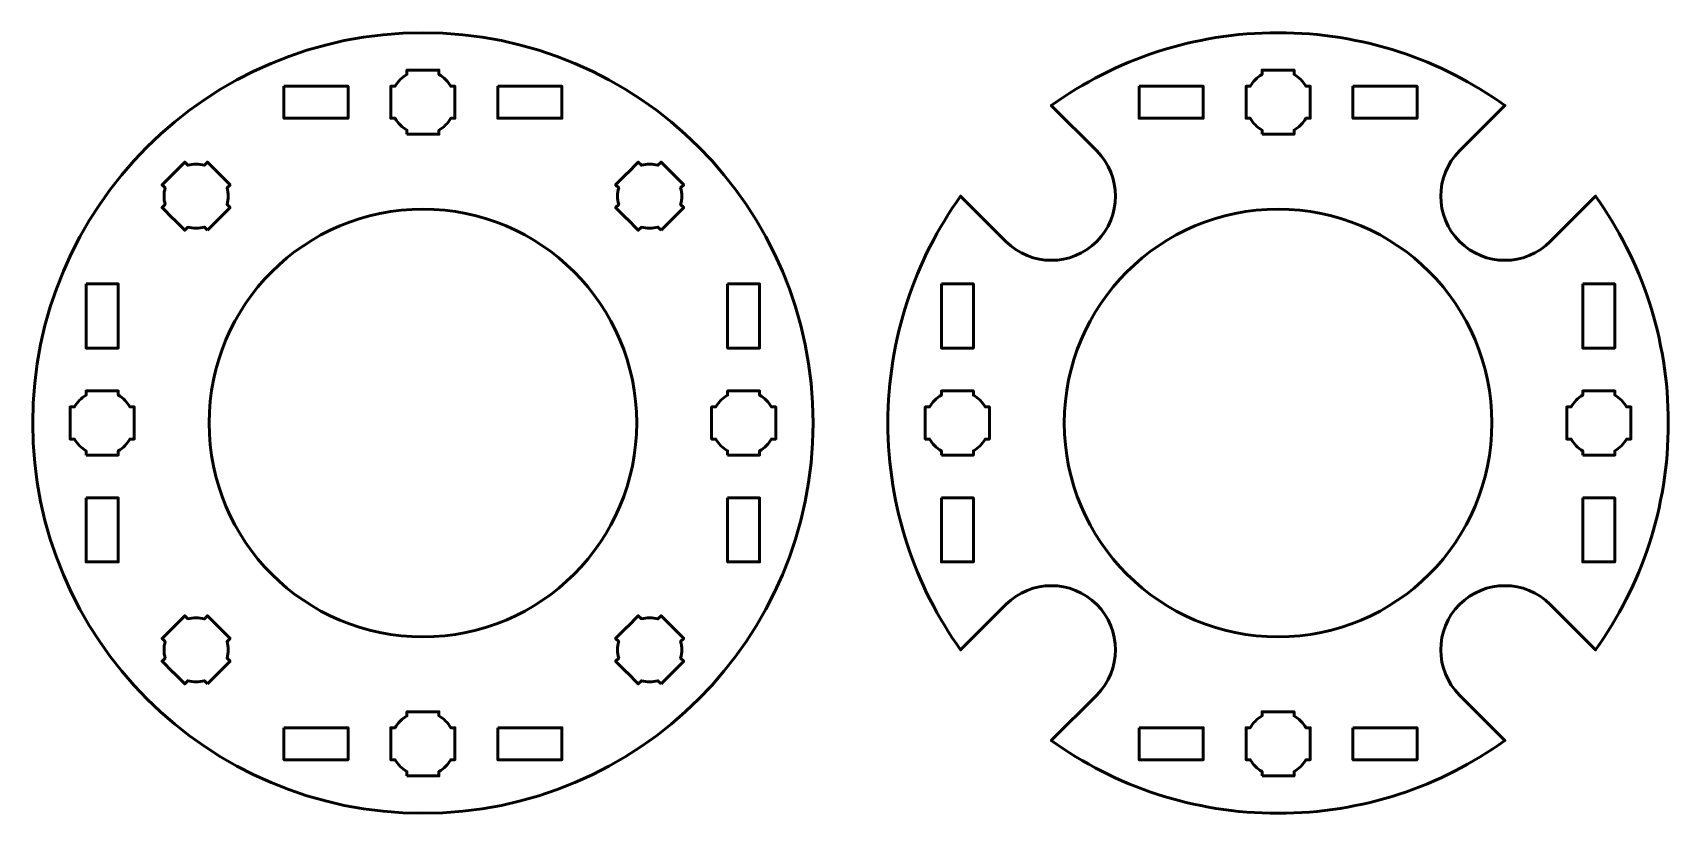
# Model space of a CAD drawing. Header units: centimetres. Extents: x -211 to 242, y -245 to 228.
# Drawn here: x -107.65 to -92.35, y -215.65 to -208.35 of the extents above; entities that cross this region are included whole.
import ezdxf

# ---------------------------------------------------------------- set-up
doc = ezdxf.new("R2010")
doc.units = ezdxf.units.CM
doc.header["$MEASUREMENT"] = 0
doc.layers.add('Layer 1', color=7, linetype='Continuous')

msp = doc.modelspace()

# ---------------------------------------------------------------- linework, layer by layer
at = {"layer": 'Layer 1', "color": 250, "lineweight": 53}
msp.add_ellipse((-104, -212), major_axis=(0, 3.65), ratio=1, dxfattribs=at)
for points, knots in [([(-95.99997, -208.35), (-95.20879, -208.35), (-94.47639, -208.60196), (-93.87845, -209.02988), (-93.87845, -209.02988), (-93.87845, -209.02988), (-94.30296, -209.4544), (-94.30296, -209.4544), (-94.30296, -209.4544), (-94.53724, -209.68867), (-94.53724, -210.06865), (-94.30296, -210.30292), (-94.30296, -210.30292), (-94.06869, -210.5372), (-93.68871, -210.5372), (-93.45444, -210.30292), (-93.45444, -210.30292), (-93.45444, -210.30292), (-93.02992, -209.87841), (-93.02992, -209.87841), (-93.02992, -209.87841), (-92.60196, -210.47634), (-92.35, -211.2088), (-92.35, -212.00002), (-92.35, -212.00002), (-92.35, -212.79121), (-92.60197, -213.52363), (-93.0299, -214.12157), (-93.0299, -214.12157), (-93.0299, -214.12157), (-93.45444, -213.69704), (-93.45444, -213.69704), (-93.45444, -213.69704), (-93.68871, -213.46276), (-94.06869, -213.46276), (-94.30296, -213.69704), (-94.30296, -213.69704), (-94.53724, -213.93131), (-94.53724, -214.31129), (-94.30296, -214.54556), (-94.30296, -214.54556), (-94.30296, -214.54556), (-93.87843, -214.9701), (-93.87843, -214.9701), (-93.87843, -214.9701), (-94.47635, -215.39805), (-95.20878, -215.65), (-95.99997, -215.65), (-95.99997, -215.65), (-96.79119, -215.65), (-97.52365, -215.39804), (-98.12159, -214.97007), (-98.12159, -214.97007), (-98.12159, -214.97007), (-97.69708, -214.54556), (-97.69708, -214.54556), (-97.69708, -214.54556), (-97.4628, -214.31129), (-97.4628, -213.93131), (-97.69708, -213.69704), (-97.69708, -213.69704), (-97.93135, -213.46276), (-98.31133, -213.46276), (-98.5456, -213.69704), (-98.5456, -213.69704), (-98.5456, -213.69704), (-98.97011, -214.12155), (-98.97011, -214.12155), (-98.97011, -214.12155), (-99.39803, -213.52361), (-99.65, -212.7912), (-99.65, -212.00002), (-99.65, -212.00002), (-99.65, -211.20881), (-99.39806, -210.47635), (-98.9701, -209.87843), (-98.9701, -209.87843), (-98.9701, -209.87843), (-98.5456, -210.30292), (-98.5456, -210.30292), (-98.5456, -210.30292), (-98.31133, -210.5372), (-97.93135, -210.5372), (-97.69708, -210.30292), (-97.69708, -210.30292), (-97.4628, -210.06865), (-97.4628, -209.68867), (-97.69708, -209.4544), (-97.69708, -209.4544), (-97.69708, -209.4544), (-98.12157, -209.02991), (-98.12157, -209.02991), (-98.12157, -209.02991), (-97.52361, -208.60197), (-96.79118, -208.35), (-95.99997, -208.35)], [0, 0, 0, 0, 0.04166667, 0.04166667, 0.04166667, 0.04166667, 0.08333333, 0.08333333, 0.08333333, 0.08333333, 0.125, 0.125, 0.125, 0.125, 0.16666667, 0.16666667, 0.16666667, 0.16666667, 0.20833333, 0.20833333, 0.20833333, 0.20833333, 0.25, 0.25, 0.25, 0.25, 0.29166667, 0.29166667, 0.29166667, 0.29166667, 0.33333333, 0.33333333, 0.33333333, 0.33333333, 0.375, 0.375, 0.375, 0.375, 0.41666667, 0.41666667, 0.41666667, 0.41666667, 0.45833333, 0.45833333, 0.45833333, 0.45833333, 0.5, 0.5, 0.5, 0.5, 0.54166667, 0.54166667, 0.54166667, 0.54166667, 0.58333333, 0.58333333, 0.58333333, 0.58333333, 0.625, 0.625, 0.625, 0.625, 0.66666667, 0.66666667, 0.66666667, 0.66666667, 0.70833333, 0.70833333, 0.70833333, 0.70833333, 0.75, 0.75, 0.75, 0.75, 0.79166667, 0.79166667, 0.79166667, 0.79166667, 0.83333333, 0.83333333, 0.83333333, 0.83333333, 0.875, 0.875, 0.875, 0.875, 0.91666667, 0.91666667, 0.91666667, 0.91666667, 0.95833333, 0.95833333, 0.95833333, 0.95833333, 1, 1, 1, 1]), ([(-104.15001, -209.30004), (-104.15001, -209.30004), (-104.15001, -209.25986), (-104.15001, -209.25986), (-104.15001, -209.25986), (-104.19555, -209.23353), (-104.23351, -209.19558), (-104.25986, -209.15005), (-104.25986, -209.15005), (-104.25986, -209.15005), (-104.30001, -209.15005), (-104.30001, -209.15005), (-104.30001, -209.15005), (-104.30001, -209.15005), (-104.30001, -209.00153), (-104.30001, -209.00153), (-104.30001, -209.00153), (-104.30001, -209.00153), (-104.30003, -208.99998), (-104.30003, -208.99998), (-104.30003, -208.99998), (-104.30003, -208.99998), (-104.30001, -208.99843), (-104.30001, -208.99843), (-104.30001, -208.99843), (-104.30001, -208.99843), (-104.30001, -208.85004), (-104.30001, -208.85004), (-104.30001, -208.85004), (-104.30001, -208.85004), (-104.25991, -208.85004), (-104.25991, -208.85004), (-104.25991, -208.85004), (-104.23356, -208.80447), (-104.19557, -208.76647), (-104.15001, -208.74011), (-104.15001, -208.74011), (-104.15001, -208.74011), (-104.15001, -208.70003), (-104.15001, -208.70003), (-104.15001, -208.70003), (-104.15001, -208.70003), (-104.00467, -208.70003), (-104.00467, -208.70003), (-104.00467, -208.70003), (-104.00467, -208.70003), (-104.00003, -208.69997), (-104.00003, -208.69997), (-104.00003, -208.69997), (-104.00003, -208.69997), (-103.99538, -208.70003), (-103.99538, -208.70003), (-103.99538, -208.70003), (-103.99538, -208.70003), (-103.85, -208.70003), (-103.85, -208.70003), (-103.85, -208.70003), (-103.85, -208.70003), (-103.85, -208.74011), (-103.85, -208.74011), (-103.85, -208.74011), (-103.80443, -208.76647), (-103.76646, -208.80447), (-103.74012, -208.85004), (-103.74012, -208.85004), (-103.74012, -208.85004), (-103.7, -208.85004), (-103.7, -208.85004), (-103.7, -208.85004), (-103.7, -208.85004), (-103.7, -209.15005), (-103.7, -209.15005), (-103.7, -209.15005), (-103.7, -209.15005), (-103.74017, -209.15005), (-103.74017, -209.15005), (-103.74017, -209.15005), (-103.76651, -209.19558), (-103.80447, -209.23353), (-103.85, -209.25986), (-103.85, -209.25986), (-103.85, -209.25986), (-103.85, -209.30004), (-103.85, -209.30004), (-103.85, -209.30004), (-103.85, -209.30004), (-104.15001, -209.30004), (-104.15001, -209.30004)], [0, 0, 0, 0, 0.04545455, 0.04545455, 0.04545455, 0.04545455, 0.09090909, 0.09090909, 0.09090909, 0.09090909, 0.13636364, 0.13636364, 0.13636364, 0.13636364, 0.18181818, 0.18181818, 0.18181818, 0.18181818, 0.22727273, 0.22727273, 0.22727273, 0.22727273, 0.27272727, 0.27272727, 0.27272727, 0.27272727, 0.31818182, 0.31818182, 0.31818182, 0.31818182, 0.36363636, 0.36363636, 0.36363636, 0.36363636, 0.40909091, 0.40909091, 0.40909091, 0.40909091, 0.45454545, 0.45454545, 0.45454545, 0.45454545, 0.5, 0.5, 0.5, 0.5, 0.54545455, 0.54545455, 0.54545455, 0.54545455, 0.59090909, 0.59090909, 0.59090909, 0.59090909, 0.63636364, 0.63636364, 0.63636364, 0.63636364, 0.68181818, 0.68181818, 0.68181818, 0.68181818, 0.72727273, 0.72727273, 0.72727273, 0.72727273, 0.77272727, 0.77272727, 0.77272727, 0.77272727, 0.81818182, 0.81818182, 0.81818182, 0.81818182, 0.86363636, 0.86363636, 0.86363636, 0.86363636, 0.90909091, 0.90909091, 0.90909091, 0.90909091, 0.95454545, 0.95454545, 0.95454545, 0.95454545, 1, 1, 1, 1]), ([(-96.15001, -209.30004), (-96.15001, -209.30004), (-96.15001, -209.25986), (-96.15001, -209.25986), (-96.15001, -209.25986), (-96.19555, -209.23353), (-96.23351, -209.19558), (-96.25986, -209.15005), (-96.25986, -209.15005), (-96.25986, -209.15005), (-96.30001, -209.15005), (-96.30001, -209.15005), (-96.30001, -209.15005), (-96.30001, -209.15005), (-96.30001, -209.00153), (-96.30001, -209.00153), (-96.30001, -209.00153), (-96.30001, -209.00153), (-96.30003, -208.99998), (-96.30003, -208.99998), (-96.30003, -208.99998), (-96.30003, -208.99998), (-96.30001, -208.99843), (-96.30001, -208.99843), (-96.30001, -208.99843), (-96.30001, -208.99843), (-96.30001, -208.85004), (-96.30001, -208.85004), (-96.30001, -208.85004), (-96.30001, -208.85004), (-96.25991, -208.85004), (-96.25991, -208.85004), (-96.25991, -208.85004), (-96.23356, -208.80447), (-96.19557, -208.76647), (-96.15001, -208.74011), (-96.15001, -208.74011), (-96.15001, -208.74011), (-96.15001, -208.70003), (-96.15001, -208.70003), (-96.15001, -208.70003), (-96.15001, -208.70003), (-96.00467, -208.70003), (-96.00467, -208.70003), (-96.00467, -208.70003), (-96.00467, -208.70003), (-96.00003, -208.69997), (-96.00003, -208.69997), (-96.00003, -208.69997), (-96.00003, -208.69997), (-95.99538, -208.70003), (-95.99538, -208.70003), (-95.99538, -208.70003), (-95.99538, -208.70003), (-95.85, -208.70003), (-95.85, -208.70003), (-95.85, -208.70003), (-95.85, -208.70003), (-95.85, -208.74011), (-95.85, -208.74011), (-95.85, -208.74011), (-95.80443, -208.76647), (-95.76646, -208.80447), (-95.74012, -208.85004), (-95.74012, -208.85004), (-95.74012, -208.85004), (-95.7, -208.85004), (-95.7, -208.85004), (-95.7, -208.85004), (-95.7, -208.85004), (-95.7, -209.15005), (-95.7, -209.15005), (-95.7, -209.15005), (-95.7, -209.15005), (-95.74017, -209.15005), (-95.74017, -209.15005), (-95.74017, -209.15005), (-95.76651, -209.19558), (-95.80447, -209.23353), (-95.85, -209.25986), (-95.85, -209.25986), (-95.85, -209.25986), (-95.85, -209.30004), (-95.85, -209.30004), (-95.85, -209.30004), (-95.85, -209.30004), (-96.15001, -209.30004), (-96.15001, -209.30004)], [0, 0, 0, 0, 0.04545455, 0.04545455, 0.04545455, 0.04545455, 0.09090909, 0.09090909, 0.09090909, 0.09090909, 0.13636364, 0.13636364, 0.13636364, 0.13636364, 0.18181818, 0.18181818, 0.18181818, 0.18181818, 0.22727273, 0.22727273, 0.22727273, 0.22727273, 0.27272727, 0.27272727, 0.27272727, 0.27272727, 0.31818182, 0.31818182, 0.31818182, 0.31818182, 0.36363636, 0.36363636, 0.36363636, 0.36363636, 0.40909091, 0.40909091, 0.40909091, 0.40909091, 0.45454545, 0.45454545, 0.45454545, 0.45454545, 0.5, 0.5, 0.5, 0.5, 0.54545455, 0.54545455, 0.54545455, 0.54545455, 0.59090909, 0.59090909, 0.59090909, 0.59090909, 0.63636364, 0.63636364, 0.63636364, 0.63636364, 0.68181818, 0.68181818, 0.68181818, 0.68181818, 0.72727273, 0.72727273, 0.72727273, 0.72727273, 0.77272727, 0.77272727, 0.77272727, 0.77272727, 0.81818182, 0.81818182, 0.81818182, 0.81818182, 0.86363636, 0.86363636, 0.86363636, 0.86363636, 0.90909091, 0.90909091, 0.90909091, 0.90909091, 0.95454545, 0.95454545, 0.95454545, 0.95454545, 1, 1, 1, 1]), ([(-105.30001, -208.85004), (-105.30001, -208.85004), (-104.7, -208.85004), (-104.7, -208.85004), (-104.7, -208.85004), (-104.7, -208.85004), (-104.7, -209.15005), (-104.7, -209.15005), (-104.7, -209.15005), (-104.7, -209.15005), (-105.30001, -209.15005), (-105.30001, -209.15005), (-105.30001, -209.15005), (-105.30001, -209.15005), (-105.30001, -208.85004), (-105.30001, -208.85004)], [0, 0, 0, 0, 0.25, 0.25, 0.25, 0.25, 0.5, 0.5, 0.5, 0.5, 0.75, 0.75, 0.75, 0.75, 1, 1, 1, 1]), ([(-103.30004, -208.85004), (-103.30004, -208.85004), (-102.70004, -208.85004), (-102.70004, -208.85004), (-102.70004, -208.85004), (-102.70004, -208.85004), (-102.70004, -209.15005), (-102.70004, -209.15005), (-102.70004, -209.15005), (-102.70004, -209.15005), (-103.30004, -209.15005), (-103.30004, -209.15005), (-103.30004, -209.15005), (-103.30004, -209.15005), (-103.30004, -208.85004), (-103.30004, -208.85004)], [0, 0, 0, 0, 0.25, 0.25, 0.25, 0.25, 0.5, 0.5, 0.5, 0.5, 0.75, 0.75, 0.75, 0.75, 1, 1, 1, 1]), ([(-97.30001, -208.85004), (-97.30001, -208.85004), (-96.7, -208.85004), (-96.7, -208.85004), (-96.7, -208.85004), (-96.7, -208.85004), (-96.7, -209.15005), (-96.7, -209.15005), (-96.7, -209.15005), (-96.7, -209.15005), (-97.30001, -209.15005), (-97.30001, -209.15005), (-97.30001, -209.15005), (-97.30001, -209.15005), (-97.30001, -208.85004), (-97.30001, -208.85004)], [0, 0, 0, 0, 0.25, 0.25, 0.25, 0.25, 0.5, 0.5, 0.5, 0.5, 0.75, 0.75, 0.75, 0.75, 1, 1, 1, 1]), ([(-95.30004, -208.85004), (-95.30004, -208.85004), (-94.70004, -208.85004), (-94.70004, -208.85004), (-94.70004, -208.85004), (-94.70004, -208.85004), (-94.70004, -209.15005), (-94.70004, -209.15005), (-94.70004, -209.15005), (-94.70004, -209.15005), (-95.30004, -209.15005), (-95.30004, -209.15005), (-95.30004, -209.15005), (-95.30004, -209.15005), (-95.30004, -208.85004), (-95.30004, -208.85004)], [0, 0, 0, 0, 0.25, 0.25, 0.25, 0.25, 0.5, 0.5, 0.5, 0.5, 0.75, 0.75, 0.75, 0.75, 1, 1, 1, 1]), ([(-106.01524, -210.19691), (-106.01524, -210.19691), (-106.04365, -210.16849), (-106.04365, -210.16849), (-106.04365, -210.16849), (-106.09447, -210.18208), (-106.14814, -210.18209), (-106.19897, -210.16852), (-106.19897, -210.16852), (-106.19897, -210.16852), (-106.22736, -210.19691), (-106.22736, -210.19691), (-106.22736, -210.19691), (-106.22736, -210.19691), (-106.33238, -210.09189), (-106.33238, -210.09189), (-106.33238, -210.09189), (-106.33238, -210.09189), (-106.33349, -210.09081), (-106.33349, -210.09081), (-106.33349, -210.09081), (-106.33349, -210.09081), (-106.33457, -210.0897), (-106.33457, -210.0897), (-106.33457, -210.0897), (-106.33457, -210.0897), (-106.4395, -209.98477), (-106.4395, -209.98477), (-106.4395, -209.98477), (-106.4395, -209.98477), (-106.41114, -209.95642), (-106.41114, -209.95642), (-106.41114, -209.95642), (-106.42474, -209.90556), (-106.42474, -209.85183), (-106.41117, -209.80098), (-106.41117, -209.80098), (-106.41117, -209.80098), (-106.43951, -209.77263), (-106.43951, -209.77263), (-106.43951, -209.77263), (-106.43951, -209.77263), (-106.33674, -209.66986), (-106.33674, -209.66986), (-106.33674, -209.66986), (-106.33674, -209.66986), (-106.3335, -209.66654), (-106.3335, -209.66654), (-106.3335, -209.66654), (-106.3335, -209.66654), (-106.33017, -209.6633), (-106.33017, -209.6633), (-106.33017, -209.6633), (-106.33017, -209.6633), (-106.22737, -209.5605), (-106.22737, -209.5605), (-106.22737, -209.5605), (-106.22737, -209.5605), (-106.19903, -209.58884), (-106.19903, -209.58884), (-106.19903, -209.58884), (-106.14816, -209.57525), (-106.09445, -209.57527), (-106.0436, -209.58887), (-106.0436, -209.58887), (-106.0436, -209.58887), (-106.01523, -209.5605), (-106.01523, -209.5605), (-106.01523, -209.5605), (-106.01523, -209.5605), (-105.80309, -209.77264), (-105.80309, -209.77264), (-105.80309, -209.77264), (-105.80309, -209.77264), (-105.83149, -209.80105), (-105.83149, -209.80105), (-105.83149, -209.80105), (-105.81792, -209.85187), (-105.81793, -209.90554), (-105.83151, -209.95636), (-105.83151, -209.95636), (-105.83151, -209.95636), (-105.8031, -209.98477), (-105.8031, -209.98477), (-105.8031, -209.98477), (-105.8031, -209.98477), (-106.01524, -210.19691), (-106.01524, -210.19691)], [0, 0, 0, 0, 0.04545455, 0.04545455, 0.04545455, 0.04545455, 0.09090909, 0.09090909, 0.09090909, 0.09090909, 0.13636364, 0.13636364, 0.13636364, 0.13636364, 0.18181818, 0.18181818, 0.18181818, 0.18181818, 0.22727273, 0.22727273, 0.22727273, 0.22727273, 0.27272727, 0.27272727, 0.27272727, 0.27272727, 0.31818182, 0.31818182, 0.31818182, 0.31818182, 0.36363636, 0.36363636, 0.36363636, 0.36363636, 0.40909091, 0.40909091, 0.40909091, 0.40909091, 0.45454545, 0.45454545, 0.45454545, 0.45454545, 0.5, 0.5, 0.5, 0.5, 0.54545455, 0.54545455, 0.54545455, 0.54545455, 0.59090909, 0.59090909, 0.59090909, 0.59090909, 0.63636364, 0.63636364, 0.63636364, 0.63636364, 0.68181818, 0.68181818, 0.68181818, 0.68181818, 0.72727273, 0.72727273, 0.72727273, 0.72727273, 0.77272727, 0.77272727, 0.77272727, 0.77272727, 0.81818182, 0.81818182, 0.81818182, 0.81818182, 0.86363636, 0.86363636, 0.86363636, 0.86363636, 0.90909091, 0.90909091, 0.90909091, 0.90909091, 0.95454545, 0.95454545, 0.95454545, 0.95454545, 1, 1, 1, 1]), ([(-101.7726, -210.19691), (-101.7726, -210.19691), (-101.80101, -210.16849), (-101.80101, -210.16849), (-101.80101, -210.16849), (-101.85183, -210.18208), (-101.9055, -210.18209), (-101.95633, -210.16852), (-101.95633, -210.16852), (-101.95633, -210.16852), (-101.98472, -210.19691), (-101.98472, -210.19691), (-101.98472, -210.19691), (-101.98472, -210.19691), (-102.08974, -210.09189), (-102.08974, -210.09189), (-102.08974, -210.09189), (-102.08974, -210.09189), (-102.09085, -210.09081), (-102.09085, -210.09081), (-102.09085, -210.09081), (-102.09085, -210.09081), (-102.09193, -210.0897), (-102.09193, -210.0897), (-102.09193, -210.0897), (-102.09193, -210.0897), (-102.19686, -209.98477), (-102.19686, -209.98477), (-102.19686, -209.98477), (-102.19686, -209.98477), (-102.1685, -209.95642), (-102.1685, -209.95642), (-102.1685, -209.95642), (-102.1821, -209.90556), (-102.1821, -209.85183), (-102.16853, -209.80098), (-102.16853, -209.80098), (-102.16853, -209.80098), (-102.19687, -209.77263), (-102.19687, -209.77263), (-102.19687, -209.77263), (-102.19687, -209.77263), (-102.0941, -209.66986), (-102.0941, -209.66986), (-102.0941, -209.66986), (-102.0941, -209.66986), (-102.09086, -209.66654), (-102.09086, -209.66654), (-102.09086, -209.66654), (-102.09086, -209.66654), (-102.08753, -209.6633), (-102.08753, -209.6633), (-102.08753, -209.6633), (-102.08753, -209.6633), (-101.98473, -209.5605), (-101.98473, -209.5605), (-101.98473, -209.5605), (-101.98473, -209.5605), (-101.95639, -209.58884), (-101.95639, -209.58884), (-101.95639, -209.58884), (-101.90552, -209.57525), (-101.85181, -209.57527), (-101.80096, -209.58887), (-101.80096, -209.58887), (-101.80096, -209.58887), (-101.77259, -209.5605), (-101.77259, -209.5605), (-101.77259, -209.5605), (-101.77259, -209.5605), (-101.56045, -209.77264), (-101.56045, -209.77264), (-101.56045, -209.77264), (-101.56045, -209.77264), (-101.58885, -209.80105), (-101.58885, -209.80105), (-101.58885, -209.80105), (-101.57528, -209.85187), (-101.57529, -209.90554), (-101.58887, -209.95636), (-101.58887, -209.95636), (-101.58887, -209.95636), (-101.56046, -209.98477), (-101.56046, -209.98477), (-101.56046, -209.98477), (-101.56046, -209.98477), (-101.7726, -210.19691), (-101.7726, -210.19691)], [0, 0, 0, 0, 0.04545455, 0.04545455, 0.04545455, 0.04545455, 0.09090909, 0.09090909, 0.09090909, 0.09090909, 0.13636364, 0.13636364, 0.13636364, 0.13636364, 0.18181818, 0.18181818, 0.18181818, 0.18181818, 0.22727273, 0.22727273, 0.22727273, 0.22727273, 0.27272727, 0.27272727, 0.27272727, 0.27272727, 0.31818182, 0.31818182, 0.31818182, 0.31818182, 0.36363636, 0.36363636, 0.36363636, 0.36363636, 0.40909091, 0.40909091, 0.40909091, 0.40909091, 0.45454545, 0.45454545, 0.45454545, 0.45454545, 0.5, 0.5, 0.5, 0.5, 0.54545455, 0.54545455, 0.54545455, 0.54545455, 0.59090909, 0.59090909, 0.59090909, 0.59090909, 0.63636364, 0.63636364, 0.63636364, 0.63636364, 0.68181818, 0.68181818, 0.68181818, 0.68181818, 0.72727273, 0.72727273, 0.72727273, 0.72727273, 0.77272727, 0.77272727, 0.77272727, 0.77272727, 0.81818182, 0.81818182, 0.81818182, 0.81818182, 0.86363636, 0.86363636, 0.86363636, 0.86363636, 0.90909091, 0.90909091, 0.90909091, 0.90909091, 0.95454545, 0.95454545, 0.95454545, 0.95454545, 1, 1, 1, 1]), ([(-104.00002, -209.99998), (-102.89562, -209.99998), (-102.00002, -210.89558), (-102.00002, -211.99998), (-102.00002, -211.99998), (-102.00002, -213.10438), (-102.89562, -213.99998), (-104.00002, -213.99998), (-104.00002, -213.99998), (-105.10442, -213.99998), (-106.00002, -213.10438), (-106.00002, -211.99998), (-106.00002, -211.99998), (-106.00002, -210.89558), (-105.10442, -209.99998), (-104.00002, -209.99998)], [0, 0, 0, 0, 0.25, 0.25, 0.25, 0.25, 0.5, 0.5, 0.5, 0.5, 0.75, 0.75, 0.75, 0.75, 1, 1, 1, 1]), ([(-96.00002, -209.99998), (-94.89562, -209.99998), (-94.00002, -210.89558), (-94.00002, -211.99998), (-94.00002, -211.99998), (-94.00002, -213.10438), (-94.89562, -213.99998), (-96.00002, -213.99998), (-96.00002, -213.99998), (-97.10442, -213.99998), (-98.00002, -213.10438), (-98.00002, -211.99998), (-98.00002, -211.99998), (-98.00002, -210.89558), (-97.10442, -209.99998), (-96.00002, -209.99998)], [0, 0, 0, 0, 0.25, 0.25, 0.25, 0.25, 0.5, 0.5, 0.5, 0.5, 0.75, 0.75, 0.75, 0.75, 1, 1, 1, 1]), ([(-107.14996, -210.69999), (-107.14996, -210.69999), (-106.84995, -210.69999), (-106.84995, -210.69999), (-106.84995, -210.69999), (-106.84995, -210.69999), (-106.84995, -211.3), (-106.84995, -211.3), (-106.84995, -211.3), (-106.84995, -211.3), (-107.14996, -211.3), (-107.14996, -211.3), (-107.14996, -211.3), (-107.14996, -211.3), (-107.14996, -210.69999), (-107.14996, -210.69999)], [0, 0, 0, 0, 0.25, 0.25, 0.25, 0.25, 0.5, 0.5, 0.5, 0.5, 0.75, 0.75, 0.75, 0.75, 1, 1, 1, 1]), ([(-101.15009, -210.69999), (-101.15009, -210.69999), (-100.85009, -210.69999), (-100.85009, -210.69999), (-100.85009, -210.69999), (-100.85009, -210.69999), (-100.85009, -211.3), (-100.85009, -211.3), (-100.85009, -211.3), (-100.85009, -211.3), (-101.15009, -211.3), (-101.15009, -211.3), (-101.15009, -211.3), (-101.15009, -211.3), (-101.15009, -210.69999), (-101.15009, -210.69999)], [0, 0, 0, 0, 0.25, 0.25, 0.25, 0.25, 0.5, 0.5, 0.5, 0.5, 0.75, 0.75, 0.75, 0.75, 1, 1, 1, 1]), ([(-99.14996, -210.69999), (-99.14996, -210.69999), (-98.84995, -210.69999), (-98.84995, -210.69999), (-98.84995, -210.69999), (-98.84995, -210.69999), (-98.84995, -211.3), (-98.84995, -211.3), (-98.84995, -211.3), (-98.84995, -211.3), (-99.14996, -211.3), (-99.14996, -211.3), (-99.14996, -211.3), (-99.14996, -211.3), (-99.14996, -210.69999), (-99.14996, -210.69999)], [0, 0, 0, 0, 0.25, 0.25, 0.25, 0.25, 0.5, 0.5, 0.5, 0.5, 0.75, 0.75, 0.75, 0.75, 1, 1, 1, 1]), ([(-93.15009, -210.69999), (-93.15009, -210.69999), (-92.85009, -210.69999), (-92.85009, -210.69999), (-92.85009, -210.69999), (-92.85009, -210.69999), (-92.85009, -211.3), (-92.85009, -211.3), (-92.85009, -211.3), (-92.85009, -211.3), (-93.15009, -211.3), (-93.15009, -211.3), (-93.15009, -211.3), (-93.15009, -211.3), (-93.15009, -210.69999), (-93.15009, -210.69999)], [0, 0, 0, 0, 0.25, 0.25, 0.25, 0.25, 0.5, 0.5, 0.5, 0.5, 0.75, 0.75, 0.75, 0.75, 1, 1, 1, 1]), ([(-107.15001, -212.30004), (-107.15001, -212.30004), (-107.15001, -212.25986), (-107.15001, -212.25986), (-107.15001, -212.25986), (-107.19555, -212.23353), (-107.23351, -212.19558), (-107.25986, -212.15005), (-107.25986, -212.15005), (-107.25986, -212.15005), (-107.30001, -212.15005), (-107.30001, -212.15005), (-107.30001, -212.15005), (-107.30001, -212.15005), (-107.30001, -212.00153), (-107.30001, -212.00153), (-107.30001, -212.00153), (-107.30001, -212.00153), (-107.30003, -211.99998), (-107.30003, -211.99998), (-107.30003, -211.99998), (-107.30003, -211.99998), (-107.30001, -211.99843), (-107.30001, -211.99843), (-107.30001, -211.99843), (-107.30001, -211.99843), (-107.30001, -211.85004), (-107.30001, -211.85004), (-107.30001, -211.85004), (-107.30001, -211.85004), (-107.25991, -211.85004), (-107.25991, -211.85004), (-107.25991, -211.85004), (-107.23356, -211.80447), (-107.19557, -211.76647), (-107.15001, -211.74011), (-107.15001, -211.74011), (-107.15001, -211.74011), (-107.15001, -211.70003), (-107.15001, -211.70003), (-107.15001, -211.70003), (-107.15001, -211.70003), (-107.00467, -211.70003), (-107.00467, -211.70003), (-107.00467, -211.70003), (-107.00467, -211.70003), (-107.00003, -211.69997), (-107.00003, -211.69997), (-107.00003, -211.69997), (-107.00003, -211.69997), (-106.99538, -211.70003), (-106.99538, -211.70003), (-106.99538, -211.70003), (-106.99538, -211.70003), (-106.85, -211.70003), (-106.85, -211.70003), (-106.85, -211.70003), (-106.85, -211.70003), (-106.85, -211.74011), (-106.85, -211.74011), (-106.85, -211.74011), (-106.80443, -211.76647), (-106.76646, -211.80447), (-106.74012, -211.85004), (-106.74012, -211.85004), (-106.74012, -211.85004), (-106.7, -211.85004), (-106.7, -211.85004), (-106.7, -211.85004), (-106.7, -211.85004), (-106.7, -212.15005), (-106.7, -212.15005), (-106.7, -212.15005), (-106.7, -212.15005), (-106.74017, -212.15005), (-106.74017, -212.15005), (-106.74017, -212.15005), (-106.76651, -212.19558), (-106.80447, -212.23353), (-106.85, -212.25986), (-106.85, -212.25986), (-106.85, -212.25986), (-106.85, -212.30004), (-106.85, -212.30004), (-106.85, -212.30004), (-106.85, -212.30004), (-107.15001, -212.30004), (-107.15001, -212.30004)], [0, 0, 0, 0, 0.04545455, 0.04545455, 0.04545455, 0.04545455, 0.09090909, 0.09090909, 0.09090909, 0.09090909, 0.13636364, 0.13636364, 0.13636364, 0.13636364, 0.18181818, 0.18181818, 0.18181818, 0.18181818, 0.22727273, 0.22727273, 0.22727273, 0.22727273, 0.27272727, 0.27272727, 0.27272727, 0.27272727, 0.31818182, 0.31818182, 0.31818182, 0.31818182, 0.36363636, 0.36363636, 0.36363636, 0.36363636, 0.40909091, 0.40909091, 0.40909091, 0.40909091, 0.45454545, 0.45454545, 0.45454545, 0.45454545, 0.5, 0.5, 0.5, 0.5, 0.54545455, 0.54545455, 0.54545455, 0.54545455, 0.59090909, 0.59090909, 0.59090909, 0.59090909, 0.63636364, 0.63636364, 0.63636364, 0.63636364, 0.68181818, 0.68181818, 0.68181818, 0.68181818, 0.72727273, 0.72727273, 0.72727273, 0.72727273, 0.77272727, 0.77272727, 0.77272727, 0.77272727, 0.81818182, 0.81818182, 0.81818182, 0.81818182, 0.86363636, 0.86363636, 0.86363636, 0.86363636, 0.90909091, 0.90909091, 0.90909091, 0.90909091, 0.95454545, 0.95454545, 0.95454545, 0.95454545, 1, 1, 1, 1]), ([(-101.15001, -212.30004), (-101.15001, -212.30004), (-101.15001, -212.25986), (-101.15001, -212.25986), (-101.15001, -212.25986), (-101.19555, -212.23353), (-101.23351, -212.19558), (-101.25986, -212.15005), (-101.25986, -212.15005), (-101.25986, -212.15005), (-101.30001, -212.15005), (-101.30001, -212.15005), (-101.30001, -212.15005), (-101.30001, -212.15005), (-101.30001, -212.00153), (-101.30001, -212.00153), (-101.30001, -212.00153), (-101.30001, -212.00153), (-101.30003, -211.99998), (-101.30003, -211.99998), (-101.30003, -211.99998), (-101.30003, -211.99998), (-101.30001, -211.99843), (-101.30001, -211.99843), (-101.30001, -211.99843), (-101.30001, -211.99843), (-101.30001, -211.85004), (-101.30001, -211.85004), (-101.30001, -211.85004), (-101.30001, -211.85004), (-101.25991, -211.85004), (-101.25991, -211.85004), (-101.25991, -211.85004), (-101.23356, -211.80447), (-101.19557, -211.76647), (-101.15001, -211.74011), (-101.15001, -211.74011), (-101.15001, -211.74011), (-101.15001, -211.70003), (-101.15001, -211.70003), (-101.15001, -211.70003), (-101.15001, -211.70003), (-101.00467, -211.70003), (-101.00467, -211.70003), (-101.00467, -211.70003), (-101.00467, -211.70003), (-101.00003, -211.69997), (-101.00003, -211.69997), (-101.00003, -211.69997), (-101.00003, -211.69997), (-100.99538, -211.70003), (-100.99538, -211.70003), (-100.99538, -211.70003), (-100.99538, -211.70003), (-100.85, -211.70003), (-100.85, -211.70003), (-100.85, -211.70003), (-100.85, -211.70003), (-100.85, -211.74011), (-100.85, -211.74011), (-100.85, -211.74011), (-100.80443, -211.76647), (-100.76646, -211.80447), (-100.74012, -211.85004), (-100.74012, -211.85004), (-100.74012, -211.85004), (-100.7, -211.85004), (-100.7, -211.85004), (-100.7, -211.85004), (-100.7, -211.85004), (-100.7, -212.15005), (-100.7, -212.15005), (-100.7, -212.15005), (-100.7, -212.15005), (-100.74017, -212.15005), (-100.74017, -212.15005), (-100.74017, -212.15005), (-100.76651, -212.19558), (-100.80447, -212.23353), (-100.85, -212.25986), (-100.85, -212.25986), (-100.85, -212.25986), (-100.85, -212.30004), (-100.85, -212.30004), (-100.85, -212.30004), (-100.85, -212.30004), (-101.15001, -212.30004), (-101.15001, -212.30004)], [0, 0, 0, 0, 0.04545455, 0.04545455, 0.04545455, 0.04545455, 0.09090909, 0.09090909, 0.09090909, 0.09090909, 0.13636364, 0.13636364, 0.13636364, 0.13636364, 0.18181818, 0.18181818, 0.18181818, 0.18181818, 0.22727273, 0.22727273, 0.22727273, 0.22727273, 0.27272727, 0.27272727, 0.27272727, 0.27272727, 0.31818182, 0.31818182, 0.31818182, 0.31818182, 0.36363636, 0.36363636, 0.36363636, 0.36363636, 0.40909091, 0.40909091, 0.40909091, 0.40909091, 0.45454545, 0.45454545, 0.45454545, 0.45454545, 0.5, 0.5, 0.5, 0.5, 0.54545455, 0.54545455, 0.54545455, 0.54545455, 0.59090909, 0.59090909, 0.59090909, 0.59090909, 0.63636364, 0.63636364, 0.63636364, 0.63636364, 0.68181818, 0.68181818, 0.68181818, 0.68181818, 0.72727273, 0.72727273, 0.72727273, 0.72727273, 0.77272727, 0.77272727, 0.77272727, 0.77272727, 0.81818182, 0.81818182, 0.81818182, 0.81818182, 0.86363636, 0.86363636, 0.86363636, 0.86363636, 0.90909091, 0.90909091, 0.90909091, 0.90909091, 0.95454545, 0.95454545, 0.95454545, 0.95454545, 1, 1, 1, 1]), ([(-99.15001, -212.30004), (-99.15001, -212.30004), (-99.15001, -212.25986), (-99.15001, -212.25986), (-99.15001, -212.25986), (-99.19555, -212.23353), (-99.23351, -212.19558), (-99.25986, -212.15005), (-99.25986, -212.15005), (-99.25986, -212.15005), (-99.30001, -212.15005), (-99.30001, -212.15005), (-99.30001, -212.15005), (-99.30001, -212.15005), (-99.30001, -212.00153), (-99.30001, -212.00153), (-99.30001, -212.00153), (-99.30001, -212.00153), (-99.30003, -211.99998), (-99.30003, -211.99998), (-99.30003, -211.99998), (-99.30003, -211.99998), (-99.30001, -211.99843), (-99.30001, -211.99843), (-99.30001, -211.99843), (-99.30001, -211.99843), (-99.30001, -211.85004), (-99.30001, -211.85004), (-99.30001, -211.85004), (-99.30001, -211.85004), (-99.25991, -211.85004), (-99.25991, -211.85004), (-99.25991, -211.85004), (-99.23356, -211.80447), (-99.19557, -211.76647), (-99.15001, -211.74011), (-99.15001, -211.74011), (-99.15001, -211.74011), (-99.15001, -211.70003), (-99.15001, -211.70003), (-99.15001, -211.70003), (-99.15001, -211.70003), (-99.00467, -211.70003), (-99.00467, -211.70003), (-99.00467, -211.70003), (-99.00467, -211.70003), (-99.00003, -211.69997), (-99.00003, -211.69997), (-99.00003, -211.69997), (-99.00003, -211.69997), (-98.99538, -211.70003), (-98.99538, -211.70003), (-98.99538, -211.70003), (-98.99538, -211.70003), (-98.85, -211.70003), (-98.85, -211.70003), (-98.85, -211.70003), (-98.85, -211.70003), (-98.85, -211.74011), (-98.85, -211.74011), (-98.85, -211.74011), (-98.80443, -211.76647), (-98.76646, -211.80447), (-98.74012, -211.85004), (-98.74012, -211.85004), (-98.74012, -211.85004), (-98.7, -211.85004), (-98.7, -211.85004), (-98.7, -211.85004), (-98.7, -211.85004), (-98.7, -212.15005), (-98.7, -212.15005), (-98.7, -212.15005), (-98.7, -212.15005), (-98.74017, -212.15005), (-98.74017, -212.15005), (-98.74017, -212.15005), (-98.76651, -212.19558), (-98.80447, -212.23353), (-98.85, -212.25986), (-98.85, -212.25986), (-98.85, -212.25986), (-98.85, -212.30004), (-98.85, -212.30004), (-98.85, -212.30004), (-98.85, -212.30004), (-99.15001, -212.30004), (-99.15001, -212.30004)], [0, 0, 0, 0, 0.04545455, 0.04545455, 0.04545455, 0.04545455, 0.09090909, 0.09090909, 0.09090909, 0.09090909, 0.13636364, 0.13636364, 0.13636364, 0.13636364, 0.18181818, 0.18181818, 0.18181818, 0.18181818, 0.22727273, 0.22727273, 0.22727273, 0.22727273, 0.27272727, 0.27272727, 0.27272727, 0.27272727, 0.31818182, 0.31818182, 0.31818182, 0.31818182, 0.36363636, 0.36363636, 0.36363636, 0.36363636, 0.40909091, 0.40909091, 0.40909091, 0.40909091, 0.45454545, 0.45454545, 0.45454545, 0.45454545, 0.5, 0.5, 0.5, 0.5, 0.54545455, 0.54545455, 0.54545455, 0.54545455, 0.59090909, 0.59090909, 0.59090909, 0.59090909, 0.63636364, 0.63636364, 0.63636364, 0.63636364, 0.68181818, 0.68181818, 0.68181818, 0.68181818, 0.72727273, 0.72727273, 0.72727273, 0.72727273, 0.77272727, 0.77272727, 0.77272727, 0.77272727, 0.81818182, 0.81818182, 0.81818182, 0.81818182, 0.86363636, 0.86363636, 0.86363636, 0.86363636, 0.90909091, 0.90909091, 0.90909091, 0.90909091, 0.95454545, 0.95454545, 0.95454545, 0.95454545, 1, 1, 1, 1]), ([(-93.15001, -212.30004), (-93.15001, -212.30004), (-93.15001, -212.25986), (-93.15001, -212.25986), (-93.15001, -212.25986), (-93.19555, -212.23353), (-93.23351, -212.19558), (-93.25986, -212.15005), (-93.25986, -212.15005), (-93.25986, -212.15005), (-93.30001, -212.15005), (-93.30001, -212.15005), (-93.30001, -212.15005), (-93.30001, -212.15005), (-93.30001, -212.00153), (-93.30001, -212.00153), (-93.30001, -212.00153), (-93.30001, -212.00153), (-93.30003, -211.99998), (-93.30003, -211.99998), (-93.30003, -211.99998), (-93.30003, -211.99998), (-93.30001, -211.99843), (-93.30001, -211.99843), (-93.30001, -211.99843), (-93.30001, -211.99843), (-93.30001, -211.85004), (-93.30001, -211.85004), (-93.30001, -211.85004), (-93.30001, -211.85004), (-93.25991, -211.85004), (-93.25991, -211.85004), (-93.25991, -211.85004), (-93.23356, -211.80447), (-93.19557, -211.76647), (-93.15001, -211.74011), (-93.15001, -211.74011), (-93.15001, -211.74011), (-93.15001, -211.70003), (-93.15001, -211.70003), (-93.15001, -211.70003), (-93.15001, -211.70003), (-93.00467, -211.70003), (-93.00467, -211.70003), (-93.00467, -211.70003), (-93.00467, -211.70003), (-93.00003, -211.69997), (-93.00003, -211.69997), (-93.00003, -211.69997), (-93.00003, -211.69997), (-92.99538, -211.70003), (-92.99538, -211.70003), (-92.99538, -211.70003), (-92.99538, -211.70003), (-92.85, -211.70003), (-92.85, -211.70003), (-92.85, -211.70003), (-92.85, -211.70003), (-92.85, -211.74011), (-92.85, -211.74011), (-92.85, -211.74011), (-92.80443, -211.76647), (-92.76646, -211.80447), (-92.74012, -211.85004), (-92.74012, -211.85004), (-92.74012, -211.85004), (-92.7, -211.85004), (-92.7, -211.85004), (-92.7, -211.85004), (-92.7, -211.85004), (-92.7, -212.15005), (-92.7, -212.15005), (-92.7, -212.15005), (-92.7, -212.15005), (-92.74017, -212.15005), (-92.74017, -212.15005), (-92.74017, -212.15005), (-92.76651, -212.19558), (-92.80447, -212.23353), (-92.85, -212.25986), (-92.85, -212.25986), (-92.85, -212.25986), (-92.85, -212.30004), (-92.85, -212.30004), (-92.85, -212.30004), (-92.85, -212.30004), (-93.15001, -212.30004), (-93.15001, -212.30004)], [0, 0, 0, 0, 0.04545455, 0.04545455, 0.04545455, 0.04545455, 0.09090909, 0.09090909, 0.09090909, 0.09090909, 0.13636364, 0.13636364, 0.13636364, 0.13636364, 0.18181818, 0.18181818, 0.18181818, 0.18181818, 0.22727273, 0.22727273, 0.22727273, 0.22727273, 0.27272727, 0.27272727, 0.27272727, 0.27272727, 0.31818182, 0.31818182, 0.31818182, 0.31818182, 0.36363636, 0.36363636, 0.36363636, 0.36363636, 0.40909091, 0.40909091, 0.40909091, 0.40909091, 0.45454545, 0.45454545, 0.45454545, 0.45454545, 0.5, 0.5, 0.5, 0.5, 0.54545455, 0.54545455, 0.54545455, 0.54545455, 0.59090909, 0.59090909, 0.59090909, 0.59090909, 0.63636364, 0.63636364, 0.63636364, 0.63636364, 0.68181818, 0.68181818, 0.68181818, 0.68181818, 0.72727273, 0.72727273, 0.72727273, 0.72727273, 0.77272727, 0.77272727, 0.77272727, 0.77272727, 0.81818182, 0.81818182, 0.81818182, 0.81818182, 0.86363636, 0.86363636, 0.86363636, 0.86363636, 0.90909091, 0.90909091, 0.90909091, 0.90909091, 0.95454545, 0.95454545, 0.95454545, 0.95454545, 1, 1, 1, 1]), ([(-107.14996, -212.69996), (-107.14996, -212.69996), (-106.84995, -212.69996), (-106.84995, -212.69996), (-106.84995, -212.69996), (-106.84995, -212.69996), (-106.84995, -213.29996), (-106.84995, -213.29996), (-106.84995, -213.29996), (-106.84995, -213.29996), (-107.14996, -213.29996), (-107.14996, -213.29996), (-107.14996, -213.29996), (-107.14996, -213.29996), (-107.14996, -212.69996), (-107.14996, -212.69996)], [0, 0, 0, 0, 0.25, 0.25, 0.25, 0.25, 0.5, 0.5, 0.5, 0.5, 0.75, 0.75, 0.75, 0.75, 1, 1, 1, 1]), ([(-101.15009, -212.69996), (-101.15009, -212.69996), (-100.85009, -212.69996), (-100.85009, -212.69996), (-100.85009, -212.69996), (-100.85009, -212.69996), (-100.85009, -213.29996), (-100.85009, -213.29996), (-100.85009, -213.29996), (-100.85009, -213.29996), (-101.15009, -213.29996), (-101.15009, -213.29996), (-101.15009, -213.29996), (-101.15009, -213.29996), (-101.15009, -212.69996), (-101.15009, -212.69996)], [0, 0, 0, 0, 0.25, 0.25, 0.25, 0.25, 0.5, 0.5, 0.5, 0.5, 0.75, 0.75, 0.75, 0.75, 1, 1, 1, 1]), ([(-99.14996, -212.69996), (-99.14996, -212.69996), (-98.84995, -212.69996), (-98.84995, -212.69996), (-98.84995, -212.69996), (-98.84995, -212.69996), (-98.84995, -213.29996), (-98.84995, -213.29996), (-98.84995, -213.29996), (-98.84995, -213.29996), (-99.14996, -213.29996), (-99.14996, -213.29996), (-99.14996, -213.29996), (-99.14996, -213.29996), (-99.14996, -212.69996), (-99.14996, -212.69996)], [0, 0, 0, 0, 0.25, 0.25, 0.25, 0.25, 0.5, 0.5, 0.5, 0.5, 0.75, 0.75, 0.75, 0.75, 1, 1, 1, 1]), ([(-93.15009, -212.69996), (-93.15009, -212.69996), (-92.85009, -212.69996), (-92.85009, -212.69996), (-92.85009, -212.69996), (-92.85009, -212.69996), (-92.85009, -213.29996), (-92.85009, -213.29996), (-92.85009, -213.29996), (-92.85009, -213.29996), (-93.15009, -213.29996), (-93.15009, -213.29996), (-93.15009, -213.29996), (-93.15009, -213.29996), (-93.15009, -212.69996), (-93.15009, -212.69996)], [0, 0, 0, 0, 0.25, 0.25, 0.25, 0.25, 0.5, 0.5, 0.5, 0.5, 0.75, 0.75, 0.75, 0.75, 1, 1, 1, 1]), ([(-106.01524, -214.43955), (-106.01524, -214.43955), (-106.04365, -214.41113), (-106.04365, -214.41113), (-106.04365, -214.41113), (-106.09447, -214.42472), (-106.14814, -214.42473), (-106.19897, -214.41116), (-106.19897, -214.41116), (-106.19897, -214.41116), (-106.22736, -214.43955), (-106.22736, -214.43955), (-106.22736, -214.43955), (-106.22736, -214.43955), (-106.33238, -214.33453), (-106.33238, -214.33453), (-106.33238, -214.33453), (-106.33238, -214.33453), (-106.33349, -214.33345), (-106.33349, -214.33345), (-106.33349, -214.33345), (-106.33349, -214.33345), (-106.33457, -214.33234), (-106.33457, -214.33234), (-106.33457, -214.33234), (-106.33457, -214.33234), (-106.4395, -214.22741), (-106.4395, -214.22741), (-106.4395, -214.22741), (-106.4395, -214.22741), (-106.41114, -214.19906), (-106.41114, -214.19906), (-106.41114, -214.19906), (-106.42474, -214.1482), (-106.42474, -214.09447), (-106.41117, -214.04362), (-106.41117, -214.04362), (-106.41117, -214.04362), (-106.43951, -214.01528), (-106.43951, -214.01528), (-106.43951, -214.01528), (-106.43951, -214.01528), (-106.33674, -213.9125), (-106.33674, -213.9125), (-106.33674, -213.9125), (-106.33674, -213.9125), (-106.3335, -213.90918), (-106.3335, -213.90918), (-106.3335, -213.90918), (-106.3335, -213.90918), (-106.33017, -213.90594), (-106.33017, -213.90594), (-106.33017, -213.90594), (-106.33017, -213.90594), (-106.22737, -213.80314), (-106.22737, -213.80314), (-106.22737, -213.80314), (-106.22737, -213.80314), (-106.19903, -213.83148), (-106.19903, -213.83148), (-106.19903, -213.83148), (-106.14816, -213.81789), (-106.09445, -213.81791), (-106.0436, -213.83151), (-106.0436, -213.83151), (-106.0436, -213.83151), (-106.01523, -213.80314), (-106.01523, -213.80314), (-106.01523, -213.80314), (-106.01523, -213.80314), (-105.80309, -214.01528), (-105.80309, -214.01528), (-105.80309, -214.01528), (-105.80309, -214.01528), (-105.83149, -214.04369), (-105.83149, -214.04369), (-105.83149, -214.04369), (-105.81792, -214.09451), (-105.81793, -214.14818), (-105.83151, -214.199), (-105.83151, -214.199), (-105.83151, -214.199), (-105.8031, -214.22741), (-105.8031, -214.22741), (-105.8031, -214.22741), (-105.8031, -214.22741), (-106.01524, -214.43955), (-106.01524, -214.43955)], [0, 0, 0, 0, 0.04545455, 0.04545455, 0.04545455, 0.04545455, 0.09090909, 0.09090909, 0.09090909, 0.09090909, 0.13636364, 0.13636364, 0.13636364, 0.13636364, 0.18181818, 0.18181818, 0.18181818, 0.18181818, 0.22727273, 0.22727273, 0.22727273, 0.22727273, 0.27272727, 0.27272727, 0.27272727, 0.27272727, 0.31818182, 0.31818182, 0.31818182, 0.31818182, 0.36363636, 0.36363636, 0.36363636, 0.36363636, 0.40909091, 0.40909091, 0.40909091, 0.40909091, 0.45454545, 0.45454545, 0.45454545, 0.45454545, 0.5, 0.5, 0.5, 0.5, 0.54545455, 0.54545455, 0.54545455, 0.54545455, 0.59090909, 0.59090909, 0.59090909, 0.59090909, 0.63636364, 0.63636364, 0.63636364, 0.63636364, 0.68181818, 0.68181818, 0.68181818, 0.68181818, 0.72727273, 0.72727273, 0.72727273, 0.72727273, 0.77272727, 0.77272727, 0.77272727, 0.77272727, 0.81818182, 0.81818182, 0.81818182, 0.81818182, 0.86363636, 0.86363636, 0.86363636, 0.86363636, 0.90909091, 0.90909091, 0.90909091, 0.90909091, 0.95454545, 0.95454545, 0.95454545, 0.95454545, 1, 1, 1, 1]), ([(-101.7726, -214.43955), (-101.7726, -214.43955), (-101.80101, -214.41113), (-101.80101, -214.41113), (-101.80101, -214.41113), (-101.85183, -214.42472), (-101.9055, -214.42473), (-101.95633, -214.41116), (-101.95633, -214.41116), (-101.95633, -214.41116), (-101.98472, -214.43955), (-101.98472, -214.43955), (-101.98472, -214.43955), (-101.98472, -214.43955), (-102.08974, -214.33453), (-102.08974, -214.33453), (-102.08974, -214.33453), (-102.08974, -214.33453), (-102.09085, -214.33345), (-102.09085, -214.33345), (-102.09085, -214.33345), (-102.09085, -214.33345), (-102.09193, -214.33234), (-102.09193, -214.33234), (-102.09193, -214.33234), (-102.09193, -214.33234), (-102.19686, -214.22741), (-102.19686, -214.22741), (-102.19686, -214.22741), (-102.19686, -214.22741), (-102.1685, -214.19906), (-102.1685, -214.19906), (-102.1685, -214.19906), (-102.1821, -214.1482), (-102.1821, -214.09447), (-102.16853, -214.04362), (-102.16853, -214.04362), (-102.16853, -214.04362), (-102.19687, -214.01528), (-102.19687, -214.01528), (-102.19687, -214.01528), (-102.19687, -214.01528), (-102.0941, -213.9125), (-102.0941, -213.9125), (-102.0941, -213.9125), (-102.0941, -213.9125), (-102.09086, -213.90918), (-102.09086, -213.90918), (-102.09086, -213.90918), (-102.09086, -213.90918), (-102.08753, -213.90594), (-102.08753, -213.90594), (-102.08753, -213.90594), (-102.08753, -213.90594), (-101.98473, -213.80314), (-101.98473, -213.80314), (-101.98473, -213.80314), (-101.98473, -213.80314), (-101.95639, -213.83148), (-101.95639, -213.83148), (-101.95639, -213.83148), (-101.90552, -213.81789), (-101.85181, -213.81791), (-101.80096, -213.83151), (-101.80096, -213.83151), (-101.80096, -213.83151), (-101.77259, -213.80314), (-101.77259, -213.80314), (-101.77259, -213.80314), (-101.77259, -213.80314), (-101.56045, -214.01528), (-101.56045, -214.01528), (-101.56045, -214.01528), (-101.56045, -214.01528), (-101.58885, -214.04369), (-101.58885, -214.04369), (-101.58885, -214.04369), (-101.57528, -214.09451), (-101.57529, -214.14818), (-101.58887, -214.199), (-101.58887, -214.199), (-101.58887, -214.199), (-101.56046, -214.22741), (-101.56046, -214.22741), (-101.56046, -214.22741), (-101.56046, -214.22741), (-101.7726, -214.43955), (-101.7726, -214.43955)], [0, 0, 0, 0, 0.04545455, 0.04545455, 0.04545455, 0.04545455, 0.09090909, 0.09090909, 0.09090909, 0.09090909, 0.13636364, 0.13636364, 0.13636364, 0.13636364, 0.18181818, 0.18181818, 0.18181818, 0.18181818, 0.22727273, 0.22727273, 0.22727273, 0.22727273, 0.27272727, 0.27272727, 0.27272727, 0.27272727, 0.31818182, 0.31818182, 0.31818182, 0.31818182, 0.36363636, 0.36363636, 0.36363636, 0.36363636, 0.40909091, 0.40909091, 0.40909091, 0.40909091, 0.45454545, 0.45454545, 0.45454545, 0.45454545, 0.5, 0.5, 0.5, 0.5, 0.54545455, 0.54545455, 0.54545455, 0.54545455, 0.59090909, 0.59090909, 0.59090909, 0.59090909, 0.63636364, 0.63636364, 0.63636364, 0.63636364, 0.68181818, 0.68181818, 0.68181818, 0.68181818, 0.72727273, 0.72727273, 0.72727273, 0.72727273, 0.77272727, 0.77272727, 0.77272727, 0.77272727, 0.81818182, 0.81818182, 0.81818182, 0.81818182, 0.86363636, 0.86363636, 0.86363636, 0.86363636, 0.90909091, 0.90909091, 0.90909091, 0.90909091, 0.95454545, 0.95454545, 0.95454545, 0.95454545, 1, 1, 1, 1]), ([(-104.15001, -215.30004), (-104.15001, -215.30004), (-104.15001, -215.25986), (-104.15001, -215.25986), (-104.15001, -215.25986), (-104.19555, -215.23353), (-104.23351, -215.19558), (-104.25986, -215.15005), (-104.25986, -215.15005), (-104.25986, -215.15005), (-104.30001, -215.15005), (-104.30001, -215.15005), (-104.30001, -215.15005), (-104.30001, -215.15005), (-104.30001, -215.00153), (-104.30001, -215.00153), (-104.30001, -215.00153), (-104.30001, -215.00153), (-104.30003, -214.99998), (-104.30003, -214.99998), (-104.30003, -214.99998), (-104.30003, -214.99998), (-104.30001, -214.99843), (-104.30001, -214.99843), (-104.30001, -214.99843), (-104.30001, -214.99843), (-104.30001, -214.85004), (-104.30001, -214.85004), (-104.30001, -214.85004), (-104.30001, -214.85004), (-104.25991, -214.85004), (-104.25991, -214.85004), (-104.25991, -214.85004), (-104.23356, -214.80447), (-104.19557, -214.76647), (-104.15001, -214.74011), (-104.15001, -214.74011), (-104.15001, -214.74011), (-104.15001, -214.70003), (-104.15001, -214.70003), (-104.15001, -214.70003), (-104.15001, -214.70003), (-104.00467, -214.70003), (-104.00467, -214.70003), (-104.00467, -214.70003), (-104.00467, -214.70003), (-104.00003, -214.69997), (-104.00003, -214.69997), (-104.00003, -214.69997), (-104.00003, -214.69997), (-103.99538, -214.70003), (-103.99538, -214.70003), (-103.99538, -214.70003), (-103.99538, -214.70003), (-103.85, -214.70003), (-103.85, -214.70003), (-103.85, -214.70003), (-103.85, -214.70003), (-103.85, -214.74011), (-103.85, -214.74011), (-103.85, -214.74011), (-103.80443, -214.76647), (-103.76646, -214.80447), (-103.74012, -214.85004), (-103.74012, -214.85004), (-103.74012, -214.85004), (-103.7, -214.85004), (-103.7, -214.85004), (-103.7, -214.85004), (-103.7, -214.85004), (-103.7, -215.15005), (-103.7, -215.15005), (-103.7, -215.15005), (-103.7, -215.15005), (-103.74017, -215.15005), (-103.74017, -215.15005), (-103.74017, -215.15005), (-103.76651, -215.19558), (-103.80447, -215.23353), (-103.85, -215.25986), (-103.85, -215.25986), (-103.85, -215.25986), (-103.85, -215.30004), (-103.85, -215.30004), (-103.85, -215.30004), (-103.85, -215.30004), (-104.15001, -215.30004), (-104.15001, -215.30004)], [0, 0, 0, 0, 0.04545455, 0.04545455, 0.04545455, 0.04545455, 0.09090909, 0.09090909, 0.09090909, 0.09090909, 0.13636364, 0.13636364, 0.13636364, 0.13636364, 0.18181818, 0.18181818, 0.18181818, 0.18181818, 0.22727273, 0.22727273, 0.22727273, 0.22727273, 0.27272727, 0.27272727, 0.27272727, 0.27272727, 0.31818182, 0.31818182, 0.31818182, 0.31818182, 0.36363636, 0.36363636, 0.36363636, 0.36363636, 0.40909091, 0.40909091, 0.40909091, 0.40909091, 0.45454545, 0.45454545, 0.45454545, 0.45454545, 0.5, 0.5, 0.5, 0.5, 0.54545455, 0.54545455, 0.54545455, 0.54545455, 0.59090909, 0.59090909, 0.59090909, 0.59090909, 0.63636364, 0.63636364, 0.63636364, 0.63636364, 0.68181818, 0.68181818, 0.68181818, 0.68181818, 0.72727273, 0.72727273, 0.72727273, 0.72727273, 0.77272727, 0.77272727, 0.77272727, 0.77272727, 0.81818182, 0.81818182, 0.81818182, 0.81818182, 0.86363636, 0.86363636, 0.86363636, 0.86363636, 0.90909091, 0.90909091, 0.90909091, 0.90909091, 0.95454545, 0.95454545, 0.95454545, 0.95454545, 1, 1, 1, 1]), ([(-96.15001, -215.30004), (-96.15001, -215.30004), (-96.15001, -215.25986), (-96.15001, -215.25986), (-96.15001, -215.25986), (-96.19555, -215.23353), (-96.23351, -215.19558), (-96.25986, -215.15005), (-96.25986, -215.15005), (-96.25986, -215.15005), (-96.30001, -215.15005), (-96.30001, -215.15005), (-96.30001, -215.15005), (-96.30001, -215.15005), (-96.30001, -215.00153), (-96.30001, -215.00153), (-96.30001, -215.00153), (-96.30001, -215.00153), (-96.30003, -214.99998), (-96.30003, -214.99998), (-96.30003, -214.99998), (-96.30003, -214.99998), (-96.30001, -214.99843), (-96.30001, -214.99843), (-96.30001, -214.99843), (-96.30001, -214.99843), (-96.30001, -214.85004), (-96.30001, -214.85004), (-96.30001, -214.85004), (-96.30001, -214.85004), (-96.25991, -214.85004), (-96.25991, -214.85004), (-96.25991, -214.85004), (-96.23356, -214.80447), (-96.19557, -214.76647), (-96.15001, -214.74011), (-96.15001, -214.74011), (-96.15001, -214.74011), (-96.15001, -214.70003), (-96.15001, -214.70003), (-96.15001, -214.70003), (-96.15001, -214.70003), (-96.00467, -214.70003), (-96.00467, -214.70003), (-96.00467, -214.70003), (-96.00467, -214.70003), (-96.00003, -214.69997), (-96.00003, -214.69997), (-96.00003, -214.69997), (-96.00003, -214.69997), (-95.99538, -214.70003), (-95.99538, -214.70003), (-95.99538, -214.70003), (-95.99538, -214.70003), (-95.85, -214.70003), (-95.85, -214.70003), (-95.85, -214.70003), (-95.85, -214.70003), (-95.85, -214.74011), (-95.85, -214.74011), (-95.85, -214.74011), (-95.80443, -214.76647), (-95.76646, -214.80447), (-95.74012, -214.85004), (-95.74012, -214.85004), (-95.74012, -214.85004), (-95.7, -214.85004), (-95.7, -214.85004), (-95.7, -214.85004), (-95.7, -214.85004), (-95.7, -215.15005), (-95.7, -215.15005), (-95.7, -215.15005), (-95.7, -215.15005), (-95.74017, -215.15005), (-95.74017, -215.15005), (-95.74017, -215.15005), (-95.76651, -215.19558), (-95.80447, -215.23353), (-95.85, -215.25986), (-95.85, -215.25986), (-95.85, -215.25986), (-95.85, -215.30004), (-95.85, -215.30004), (-95.85, -215.30004), (-95.85, -215.30004), (-96.15001, -215.30004), (-96.15001, -215.30004)], [0, 0, 0, 0, 0.04545455, 0.04545455, 0.04545455, 0.04545455, 0.09090909, 0.09090909, 0.09090909, 0.09090909, 0.13636364, 0.13636364, 0.13636364, 0.13636364, 0.18181818, 0.18181818, 0.18181818, 0.18181818, 0.22727273, 0.22727273, 0.22727273, 0.22727273, 0.27272727, 0.27272727, 0.27272727, 0.27272727, 0.31818182, 0.31818182, 0.31818182, 0.31818182, 0.36363636, 0.36363636, 0.36363636, 0.36363636, 0.40909091, 0.40909091, 0.40909091, 0.40909091, 0.45454545, 0.45454545, 0.45454545, 0.45454545, 0.5, 0.5, 0.5, 0.5, 0.54545455, 0.54545455, 0.54545455, 0.54545455, 0.59090909, 0.59090909, 0.59090909, 0.59090909, 0.63636364, 0.63636364, 0.63636364, 0.63636364, 0.68181818, 0.68181818, 0.68181818, 0.68181818, 0.72727273, 0.72727273, 0.72727273, 0.72727273, 0.77272727, 0.77272727, 0.77272727, 0.77272727, 0.81818182, 0.81818182, 0.81818182, 0.81818182, 0.86363636, 0.86363636, 0.86363636, 0.86363636, 0.90909091, 0.90909091, 0.90909091, 0.90909091, 0.95454545, 0.95454545, 0.95454545, 0.95454545, 1, 1, 1, 1]), ([(-105.30001, -214.84991), (-105.30001, -214.84991), (-104.7, -214.84991), (-104.7, -214.84991), (-104.7, -214.84991), (-104.7, -214.84991), (-104.7, -215.14991), (-104.7, -215.14991), (-104.7, -215.14991), (-104.7, -215.14991), (-105.30001, -215.14991), (-105.30001, -215.14991), (-105.30001, -215.14991), (-105.30001, -215.14991), (-105.30001, -214.84991), (-105.30001, -214.84991)], [0, 0, 0, 0, 0.25, 0.25, 0.25, 0.25, 0.5, 0.5, 0.5, 0.5, 0.75, 0.75, 0.75, 0.75, 1, 1, 1, 1]), ([(-103.30004, -214.84991), (-103.30004, -214.84991), (-102.70004, -214.84991), (-102.70004, -214.84991), (-102.70004, -214.84991), (-102.70004, -214.84991), (-102.70004, -215.14991), (-102.70004, -215.14991), (-102.70004, -215.14991), (-102.70004, -215.14991), (-103.30004, -215.14991), (-103.30004, -215.14991), (-103.30004, -215.14991), (-103.30004, -215.14991), (-103.30004, -214.84991), (-103.30004, -214.84991)], [0, 0, 0, 0, 0.25, 0.25, 0.25, 0.25, 0.5, 0.5, 0.5, 0.5, 0.75, 0.75, 0.75, 0.75, 1, 1, 1, 1]), ([(-97.30001, -214.84991), (-97.30001, -214.84991), (-96.7, -214.84991), (-96.7, -214.84991), (-96.7, -214.84991), (-96.7, -214.84991), (-96.7, -215.14991), (-96.7, -215.14991), (-96.7, -215.14991), (-96.7, -215.14991), (-97.30001, -215.14991), (-97.30001, -215.14991), (-97.30001, -215.14991), (-97.30001, -215.14991), (-97.30001, -214.84991), (-97.30001, -214.84991)], [0, 0, 0, 0, 0.25, 0.25, 0.25, 0.25, 0.5, 0.5, 0.5, 0.5, 0.75, 0.75, 0.75, 0.75, 1, 1, 1, 1]), ([(-95.30004, -214.84991), (-95.30004, -214.84991), (-94.70004, -214.84991), (-94.70004, -214.84991), (-94.70004, -214.84991), (-94.70004, -214.84991), (-94.70004, -215.14991), (-94.70004, -215.14991), (-94.70004, -215.14991), (-94.70004, -215.14991), (-95.30004, -215.14991), (-95.30004, -215.14991), (-95.30004, -215.14991), (-95.30004, -215.14991), (-95.30004, -214.84991), (-95.30004, -214.84991)], [0, 0, 0, 0, 0.25, 0.25, 0.25, 0.25, 0.5, 0.5, 0.5, 0.5, 0.75, 0.75, 0.75, 0.75, 1, 1, 1, 1])]:
    msp.add_open_spline(points, degree=3, knots=knots, dxfattribs=at)

doc.saveas('drawing.dxf')
